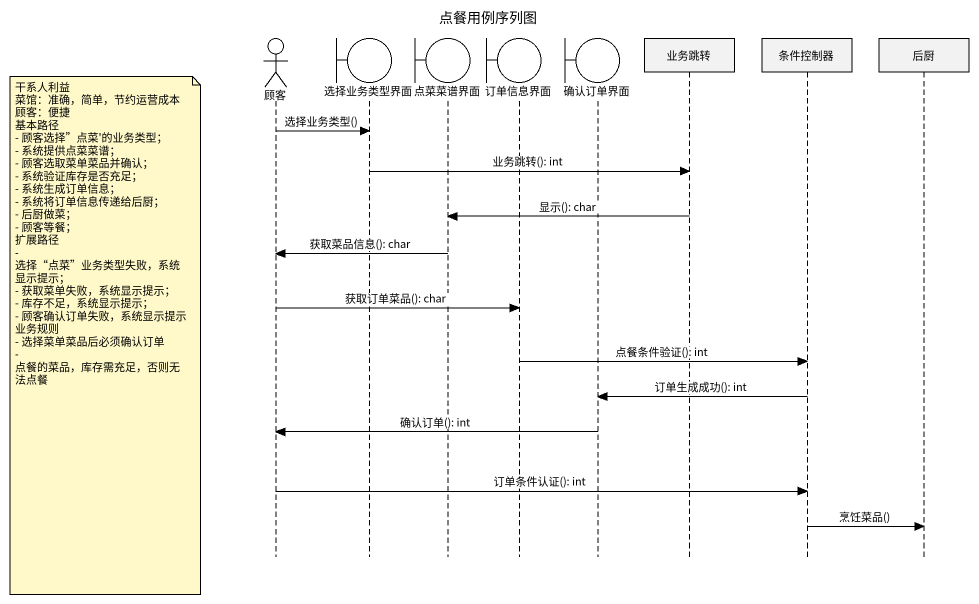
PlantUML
@startuml
title 点餐用例序列图
hide footbox
actor 顾客
boundary 选择业务类型界面
boundary 点菜菜谱界面
boundary 订单信息界面
boundary 确认订单界面
participant 业务跳转
participant 条件控制器
participant 后厨

顾客 -> 选择业务类型界面 : 选择业务类型()
选择业务类型界面 -> 业务跳转 : 业务跳转(): int
业务跳转 -> 点菜菜谱界面 : 显示(): char
点菜菜谱界面 -> 顾客 : 获取菜品信息(): char
顾客 -> 订单信息界面 : 获取订单菜品(): char
note left of 顾客
  干系人利益
  菜馆：准确，简单，节约运营成本
  顾客：便捷
  基本路径
  - 顾客选择”点菜'的业务类型；
  - 系统提供点菜菜谱；
  - 顾客选取菜单菜品并确认；
  - 系统验证库存是否充足；
  - 系统生成订单信息；
  - 系统将订单信息传递给后厨；
  - 后厨做菜；
  - 顾客等餐；
  扩展路径
  - 选择“点菜”业务类型失败，系统显示提示；
  - 获取菜单失败，系统显示提示；
  - 库存不足，系统显示提示；
  - 顾客确认订单失败，系统显示提示
  业务规则
  - 选择菜单菜品后必须确认订单
  - 点餐的菜品，库存需充足，否则无法点餐
end note
订单信息界面 -> 条件控制器 : 点餐条件验证(): int
条件控制器 -> 确认订单界面 : 订单生成成功(): int
确认订单界面 -> 顾客 : 确认订单(): int
顾客 -> 条件控制器 : 订单条件认证(): int
条件控制器 -> 后厨 : 烹饪菜品()
@enduml
